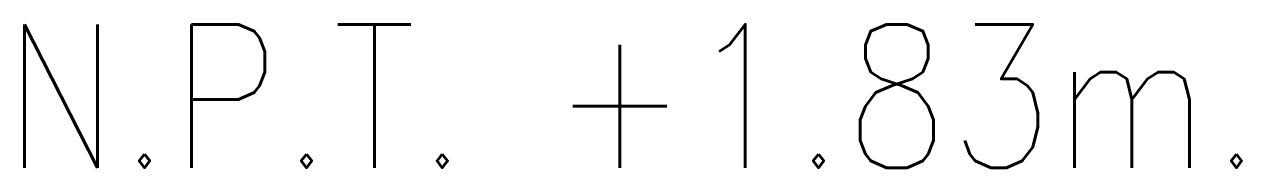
# Model space of a CAD drawing. Header units: millimetres. Extents: x 340 to 1003762, y 22 to 362022.
# Drawn here: x 801635 to 802586, y 295221 to 295333 of the extents above; entities that cross this region are included whole.
import ezdxf

# ---------------------------------------------------------------- set-up
doc = ezdxf.new("R2010")
doc.units = ezdxf.units.MM
doc.layers.add('A-DEMOLICION SV', color=40, linetype='Continuous')
doc.layers.add('LSBB_P_002 - PLANTA 1° NIVEL SALA DE VENTAS$0$LETREROS', color=2, linetype='Continuous')
doc.styles.add('LSBB_P_002 - PLANTA 1° NIVEL SALA DE VENTAS$0$ELEV', font='romans', dxfattribs={"bigfont": 'SPEC-SL.SHX'})

# ---------------------------------------------------------------- blocks, each defined once
blk = doc.blocks.new('LSBB_P_002 - PLANTA 1° NIVEL SALA DE VENTAS', base_point=(223.56961, 14.22023))
at = {"layer": 'LSBB_P_002 - PLANTA 1° NIVEL SALA DE VENTAS$0$LETREROS', "style": 'LSBB_P_002 - PLANTA 1° NIVEL SALA DE VENTAS$0$ELEV', "width": 0.85}
blk.add_text('N.P.T. +1.83m.', height=0.112, dxfattribs=at).set_placement((1024.83738, 309.33002))

msp = doc.modelspace()

# ---------------------------------------------------------------- block references
at = {"layer": 'A-DEMOLICION SV', "xscale": 1000, "yscale": 1000, "zscale": 1000}
msp.add_blockref('LSBB_P_002 - PLANTA 1° NIVEL SALA DE VENTAS', (350.92, 111.52), dxfattribs=at)

doc.saveas('drawing.dxf')
